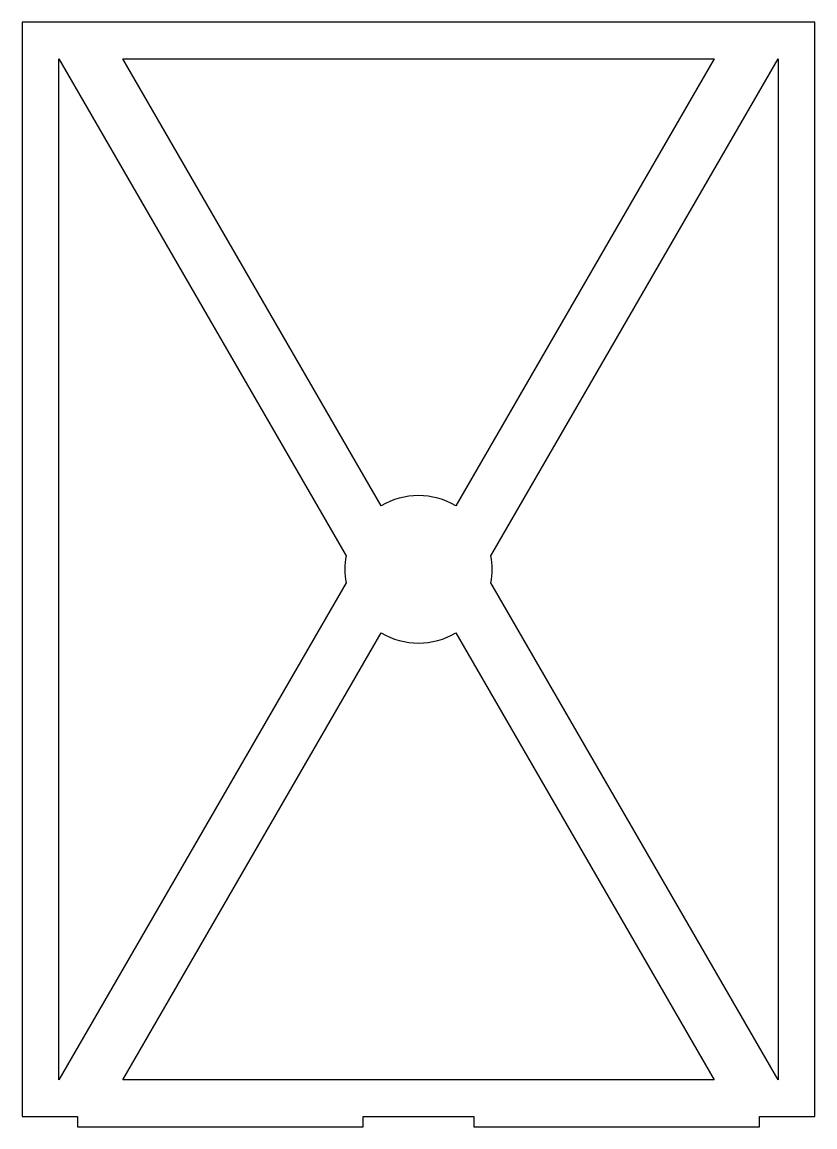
# Model space of a CAD drawing. Header units: millimetres. Extents: x -108 to 108, y 0 to 300.
import ezdxf

# ---------------------------------------------------------------- set-up
doc = ezdxf.new("R2010")
doc.units = ezdxf.units.MM
doc.layers.get('0').update_dxf_attribs({"linetype": 'CONTINUOUS'})

msp = doc.modelspace()

# ---------------------------------------------------------------- linework, layer by layer
msp.add_lwpolyline([(-15, 3), (15, 3), (15, 0.2), (92.5, 0.2), (92.5, 3), (107.5, 3), (107.5, 300), (-107.5, 300), (-107.5, 3), (-92.5, 3), (-92.5, 0.2), (-15, 0.2)], close=True)
for points in [[(-97.5, 13), (-97.5, 290), (-19.66, 155.18, 0.092688), (-19.66, 147.82)], [(10.16, 168.73, 0.272979), (-10.16, 168.73), (-80.18, 290), (80.18, 290)], [(97.5, 290), (97.5, 13), (19.66, 147.82, 0.092688), (19.66, 155.18)], [(-10.16, 134.27, 0.272979), (10.16, 134.27), (80.18, 13), (-80.18, 13)]]:
    msp.add_lwpolyline(points, format="xyb", close=True)

doc.saveas('drawing.dxf')
